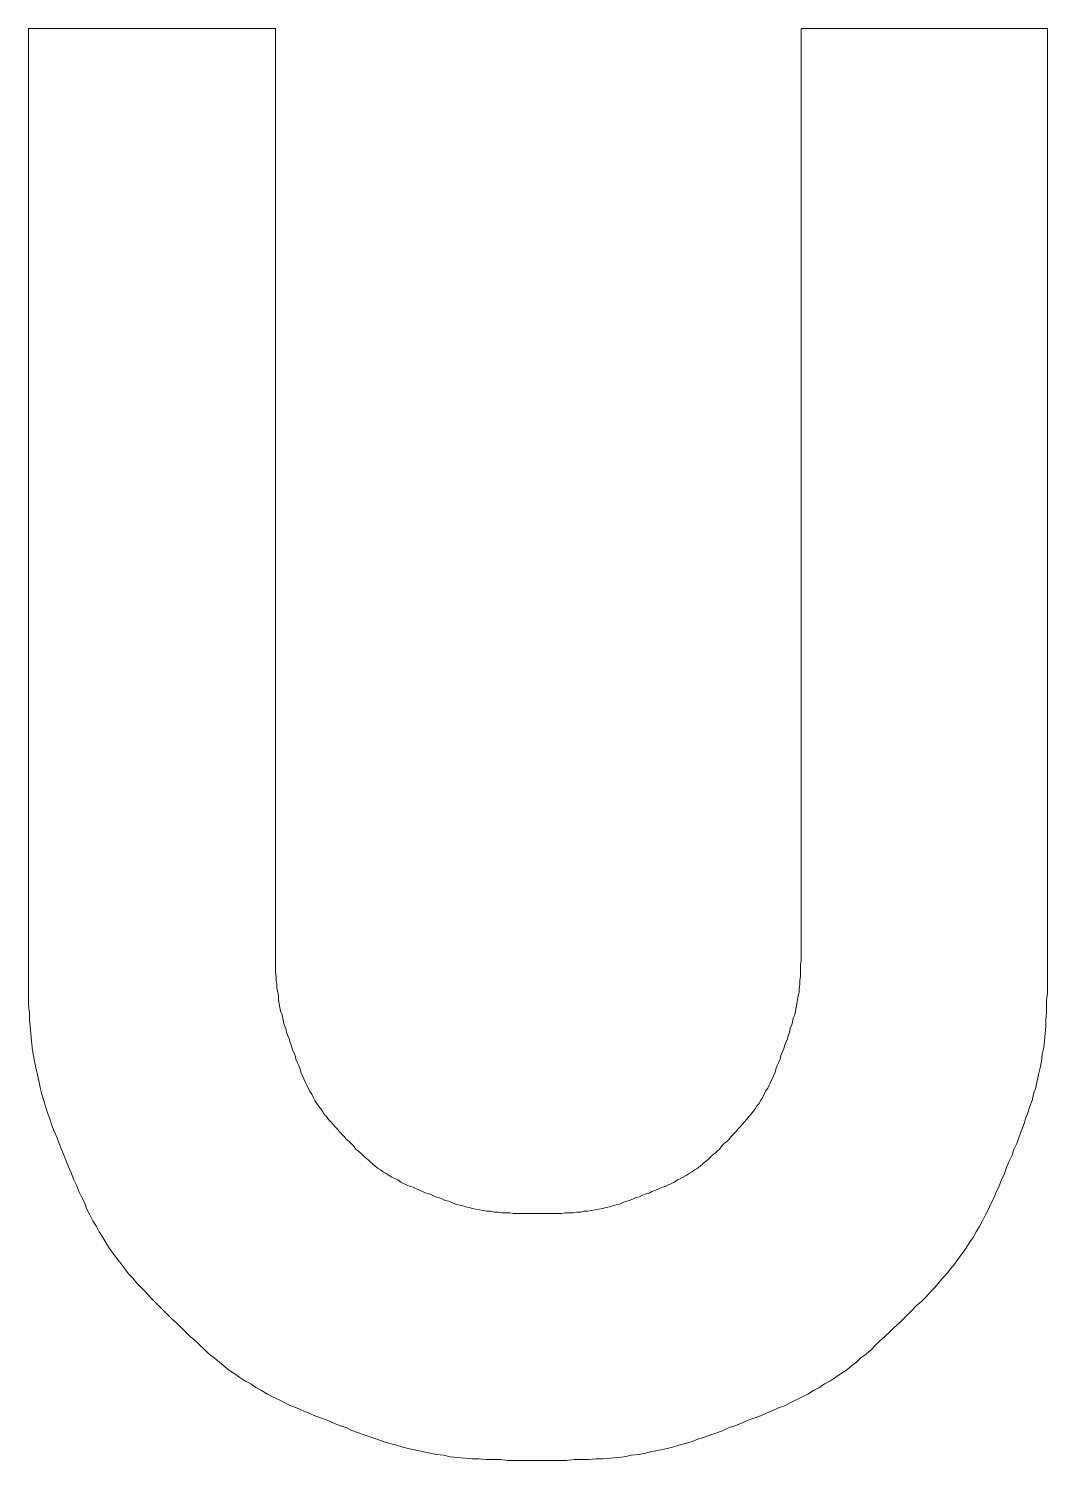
# Model space of a CAD drawing. Units: millimetres at full size, sheet at 1:100. Extents: x -138278 to 134990, y -16593 to 30671.
# Drawn here: x 130959.3 to 131099.2, y 21337.6 to 21534.2 of the extents above; entities that cross this region are included whole.
import ezdxf

# ---------------------------------------------------------------- set-up
doc = ezdxf.new("R2010")
doc.units = ezdxf.units.MM
doc.header["$LTSCALE"] = 100
doc.layers.add('F-0_枠', color=134, linetype='Continuous', lineweight=18)

msp = doc.modelspace()

# ---------------------------------------------------------------- linework, layer by layer
at = {"layer": 'F-0_枠'}
for points in [[(130993.2, 21404.6), (130993.2, 21405.2), (130993.2, 21405.7), (130993.2, 21406.2), (130993.2, 21406.7), (130993.2, 21407.1), (130993.2, 21407.5), (130993.2, 21407.9), (130993.2, 21408.2), (130993.2, 21534.2), (130959.3, 21534.2), (130959.3, 21404.3), (130959.3, 21403.8), (130959.3, 21403.2), (130959.3, 21402.4), (130959.3, 21401.7), (130959.3, 21400.8), (130959.3, 21400), (130959.4, 21399), (130959.4, 21398.1), (130959.5, 21397.2), (130959.6, 21396.2), (130959.7, 21395.2), (130959.8, 21394.3), (130959.9, 21393.4), (130960.1, 21392.4), (130960.3, 21391.5), (130960.5, 21390.6), (130960.7, 21389.7), (130960.9, 21388.8), (130961.1, 21387.9), (130961.4, 21387), (130961.6, 21386.2), (130961.9, 21385.3), (130962.2, 21384.5), (130962.5, 21383.6), (130962.8, 21382.8), (130963.2, 21381.9), (130963.5, 21381.1), (130963.8, 21380.3)], [(131099.2, 21534.2), (131065.4, 21534.2), (131065.4, 21408.2), (131065.4, 21407.9), (131065.4, 21407.5), (131065.4, 21407.1), (131065.4, 21406.7), (131065.4, 21406.2), (131065.3, 21405.7), (131065.3, 21405.2), (131065.3, 21404.6), (131065.3, 21404.1), (131065.2, 21403.5), (131065.2, 21403), (131065.1, 21402.4), (131065.1, 21401.9), (131065, 21401.4), (131064.9, 21400.9), (131064.8, 21400.3), (131064.7, 21399.8), (131064.6, 21399.3), (131064.5, 21398.8), (131064.3, 21398.3), (131064.2, 21397.8), (131064.1, 21397.4), (131063.9, 21396.9), (131063.8, 21396.4), (131063.6, 21395.9), (131063.5, 21395.5), (131063.3, 21395), (131063.1, 21394.5), (131063, 21394.1), (131062.8, 21393.6), (131062.6, 21393.2), (131062.5, 21392.7), (131062.3, 21392.2), (131062.1, 21391.8), (131061.9, 21391.3), (131061.8, 21390.9), (131061.6, 21390.4)], [(131097.8, 21389.7), (131098, 21390.6), (131098.2, 21391.5), (131098.4, 21392.4), (131098.5, 21393.4), (131098.7, 21394.3), (131098.8, 21395.2), (131098.9, 21396.2), (131099, 21397.2), (131099, 21398.1), (131099.1, 21399), (131099.1, 21400), (131099.1, 21400.8), (131099.2, 21401.7), (131099.2, 21402.4), (131099.2, 21403.2), (131099.2, 21403.8), (131099.2, 21404.3), (131099.2, 21534.2)], [(130999.1, 21386.3), (130998.9, 21386.6), (130998.6, 21387), (130998.4, 21387.4), (130998.2, 21387.9), (130997.9, 21388.3), (130997.7, 21388.7), (130997.5, 21389.1), (130997.3, 21389.5), (130997.1, 21390), (130996.9, 21390.4), (130996.7, 21390.9), (130996.6, 21391.3), (130996.4, 21391.8), (130996.2, 21392.2), (130996, 21392.7), (130995.9, 21393.2), (130995.7, 21393.6), (130995.5, 21394.1), (130995.4, 21394.5), (130995.2, 21395), (130995.1, 21395.5), (130994.9, 21395.9), (130994.7, 21396.4), (130994.6, 21396.9), (130994.4, 21397.4), (130994.3, 21397.8), (130994.2, 21398.3), (130994.1, 21398.8), (130993.9, 21399.3), (130993.8, 21399.8), (130993.7, 21400.3), (130993.6, 21400.9), (130993.6, 21401.4), (130993.5, 21401.9), (130993.4, 21402.4), (130993.4, 21403), (130993.3, 21403.5), (130993.3, 21404.1), (130993.2, 21404.6)], [(131061.6, 21390.4), (131061.4, 21390), (131061.2, 21389.5), (131061, 21389.1), (131060.8, 21388.7), (131060.5, 21388.3), (131060.3, 21387.9), (131060.1, 21387.4), (131059.8, 21387), (131059.6, 21386.6), (131059.3, 21386.3), (131059.1, 21385.9), (131058.8, 21385.5), (131058.5, 21385.1), (131058.2, 21384.8), (131057.9, 21384.4), (131057.6, 21384.1), (131057.3, 21383.7), (131057, 21383.4), (131056.7, 21383.1), (131056.4, 21382.7), (131056.1, 21382.4), (131055.8, 21382.1), (131055.5, 21381.7), (131055.2, 21381.4), (131054.8, 21381.1), (131054.5, 21380.8), (131054.2, 21380.4), (131053.9, 21380.1), (131053.6, 21379.8), (131053.2, 21379.5), (131052.9, 21379.2), (131052.6, 21378.9), (131052.2, 21378.6), (131051.9, 21378.3), (131051.5, 21378), (131051.1, 21377.7), (131050.8, 21377.5), (131050.4, 21377.2), (131050, 21377)], [(131081.9, 21359.4), (131082.5, 21360), (131083.1, 21360.7), (131083.7, 21361.3), (131084.2, 21361.9), (131084.8, 21362.6), (131085.4, 21363.2), (131085.9, 21363.9), (131086.5, 21364.6), (131087, 21365.3), (131087.5, 21366), (131088, 21366.7), (131088.5, 21367.5), (131089, 21368.2), (131089.4, 21369), (131089.9, 21369.7), (131090.3, 21370.5), (131090.7, 21371.3), (131091.1, 21372.1), (131091.5, 21372.9), (131091.9, 21373.7), (131092.2, 21374.5), (131092.6, 21375.3), (131092.9, 21376.1), (131093.3, 21377), (131093.6, 21377.8), (131093.9, 21378.6), (131094.3, 21379.4), (131094.6, 21380.3), (131095, 21381.1), (131095.3, 21381.9), (131095.6, 21382.8), (131095.9, 21383.6), (131096.2, 21384.5), (131096.5, 21385.3), (131096.8, 21386.2), (131097.1, 21387), (131097.3, 21387.9), (131097.6, 21388.8), (131097.8, 21389.7)], [(131012.5, 21374.9), (131012.1, 21375.1), (131011.7, 21375.2), (131011.3, 21375.4), (131010.8, 21375.6), (131010.4, 21375.8), (131010, 21376.1), (131009.6, 21376.3), (131009.2, 21376.5), (131008.8, 21376.7), (131008.4, 21377), (131008, 21377.2), (131007.6, 21377.5), (131007.3, 21377.7), (131006.9, 21378), (131006.5, 21378.3), (131006.2, 21378.6), (131005.9, 21378.9), (131005.5, 21379.2), (131005.2, 21379.5), (131004.9, 21379.8), (131004.5, 21380.1), (131004.2, 21380.4), (131003.9, 21380.8), (131003.6, 21381.1), (131003.3, 21381.4), (131002.9, 21381.7), (131002.6, 21382.1), (131002.3, 21382.4), (131002, 21382.7), (131001.7, 21383.1), (131001.4, 21383.4), (131001.1, 21383.7), (131000.8, 21384.1), (131000.5, 21384.4), (131000.2, 21384.8), (130999.9, 21385.1), (130999.7, 21385.5), (130999.4, 21385.9), (130999.1, 21386.3)], [(130963.8, 21380.3), (130964.2, 21379.4), (130964.5, 21378.6), (130964.8, 21377.8), (130965.2, 21377), (130965.5, 21376.1), (130965.9, 21375.3), (130966.2, 21374.5), (130966.6, 21373.7), (130967, 21372.9), (130967.3, 21372.1), (130967.7, 21371.3), (130968.1, 21370.5), (130968.6, 21369.7), (130969, 21369), (130969.5, 21368.2), (130969.9, 21367.5), (130970.4, 21366.7), (130970.9, 21366), (130971.4, 21365.3), (130972, 21364.6), (130972.5, 21363.9), (130973, 21363.2), (130973.6, 21362.6), (130974.2, 21361.9), (130974.8, 21361.3), (130975.4, 21360.7), (130976, 21360), (130976.6, 21359.4), (130977.2, 21358.8), (130977.8, 21358.2), (130978.4, 21357.6), (130979, 21357), (130979.7, 21356.4), (130980.3, 21355.8), (130980.9, 21355.2), (130981.5, 21354.6), (130982.2, 21354), (130982.8, 21353.4), (130983.5, 21352.8)], [(131050, 21377), (131049.6, 21376.7), (131049.2, 21376.5), (131048.8, 21376.3), (131048.4, 21376.1), (131048, 21375.8), (131047.6, 21375.6), (131047.1, 21375.4), (131046.7, 21375.2), (131046.3, 21375.1), (131045.8, 21374.9), (131045.4, 21374.7), (131044.9, 21374.5), (131044.5, 21374.3), (131044.1, 21374.2), (131043.6, 21374), (131043.2, 21373.8), (131042.7, 21373.7), (131042.3, 21373.5), (131041.8, 21373.3), (131041.4, 21373.2), (131040.9, 21373), (131040.5, 21372.8), (131040, 21372.7), (131039.6, 21372.6), (131039.1, 21372.4), (131038.6, 21372.3), (131038.1, 21372.2), (131037.6, 21372.1), (131037.1, 21372), (131036.6, 21371.9), (131036.1, 21371.8), (131035.6, 21371.8), (131035.1, 21371.7), (131034.6, 21371.7), (131034.1, 21371.6), (131033.5, 21371.6), (131033, 21371.6), (131032.5, 21371.5), (131031.9, 21371.5)], [(131031.9, 21371.5), (131031.4, 21371.5), (131030.8, 21371.5), (131030.3, 21371.5), (131029.7, 21371.5), (131029.2, 21371.5), (131028.6, 21371.5), (131028.1, 21371.5), (131027.5, 21371.5), (131027, 21371.5), (131026.5, 21371.5), (131025.9, 21371.5), (131025.4, 21371.6), (131024.8, 21371.6), (131024.3, 21371.6), (131023.8, 21371.7), (131023.3, 21371.7), (131022.7, 21371.8), (131022.2, 21371.8), (131021.7, 21371.9), (131021.2, 21372), (131020.7, 21372.1), (131020.2, 21372.2), (131019.8, 21372.3), (131019.3, 21372.4), (131018.8, 21372.6), (131018.3, 21372.7), (131017.9, 21372.8), (131017.4, 21373), (131017, 21373.2), (131016.5, 21373.3), (131016.1, 21373.5), (131015.6, 21373.7), (131015.2, 21373.8), (131014.7, 21374), (131014.3, 21374.2), (131013.9, 21374.3), (131013.4, 21374.5), (131013, 21374.7), (131012.5, 21374.9)], [(131053, 21341.1), (131053.8, 21341.4), (131054.7, 21341.7), (131055.5, 21342.1), (131056.4, 21342.4), (131057.2, 21342.7), (131058.1, 21343.1), (131058.9, 21343.4), (131059.8, 21343.7), (131060.6, 21344.1), (131061.4, 21344.4), (131062.3, 21344.8), (131063.1, 21345.1), (131063.9, 21345.5), (131064.7, 21345.9), (131065.5, 21346.3), (131066.3, 21346.7), (131067.1, 21347.2), (131067.9, 21347.6), (131068.6, 21348.1), (131069.4, 21348.5), (131070.1, 21349), (131070.8, 21349.5), (131071.6, 21350), (131072.3, 21350.6), (131073, 21351.1), (131073.6, 21351.7), (131074.3, 21352.2), (131075, 21352.8), (131075.6, 21353.4), (131076.2, 21354), (131076.9, 21354.6), (131077.5, 21355.2), (131078.1, 21355.8), (131078.8, 21356.4), (131079.4, 21357), (131080, 21357.6), (131080.6, 21358.2), (131081.2, 21358.8), (131081.9, 21359.4)], [(130983.5, 21352.8), (130984.1, 21352.2), (130984.8, 21351.7), (130985.5, 21351.1), (130986.1, 21350.6), (130986.8, 21350), (130987.6, 21349.5), (130988.3, 21349), (130989, 21348.5), (130989.8, 21348.1), (130990.5, 21347.6), (130991.3, 21347.2), (130992.1, 21346.7), (130992.9, 21346.3), (130993.7, 21345.9), (130994.5, 21345.5), (130995.3, 21345.1), (130996.1, 21344.8), (130997, 21344.4), (130997.8, 21344.1), (130998.6, 21343.7), (130999.5, 21343.4), (131000.3, 21343.1), (131001.2, 21342.7), (131002, 21342.4), (131002.9, 21342.1), (131003.7, 21341.7), (131004.6, 21341.4), (131005.4, 21341.1), (131006.3, 21340.8), (131007.1, 21340.5), (131008, 21340.2), (131008.9, 21339.9), (131009.8, 21339.7), (131010.7, 21339.4), (131011.6, 21339.2), (131012.5, 21339), (131013.4, 21338.8), (131014.4, 21338.6), (131015.3, 21338.4)], [(131015.3, 21338.4), (131016.3, 21338.3), (131017.2, 21338.1), (131018.2, 21338), (131019.2, 21337.9), (131020.2, 21337.8), (131021.1, 21337.8), (131022.1, 21337.7), (131023.1, 21337.7), (131024.1, 21337.7), (131025.1, 21337.6), (131026.2, 21337.6), (131027.2, 21337.6), (131028.2, 21337.6), (131029.2, 21337.6), (131030.2, 21337.6), (131031.2, 21337.6), (131032.2, 21337.6), (131033.2, 21337.6), (131034.2, 21337.7), (131035.2, 21337.7), (131036.2, 21337.7), (131037.2, 21337.8), (131038.2, 21337.8), (131039.2, 21337.9), (131040.2, 21338), (131041.1, 21338.1), (131042.1, 21338.3), (131043.1, 21338.4), (131044, 21338.6), (131044.9, 21338.8), (131045.9, 21339), (131046.8, 21339.2), (131047.7, 21339.4), (131048.6, 21339.7), (131049.5, 21339.9), (131050.4, 21340.2), (131051.2, 21340.5), (131052.1, 21340.8), (131053, 21341.1)]]:
    msp.add_lwpolyline(points, dxfattribs=at)

doc.saveas('drawing.dxf')
